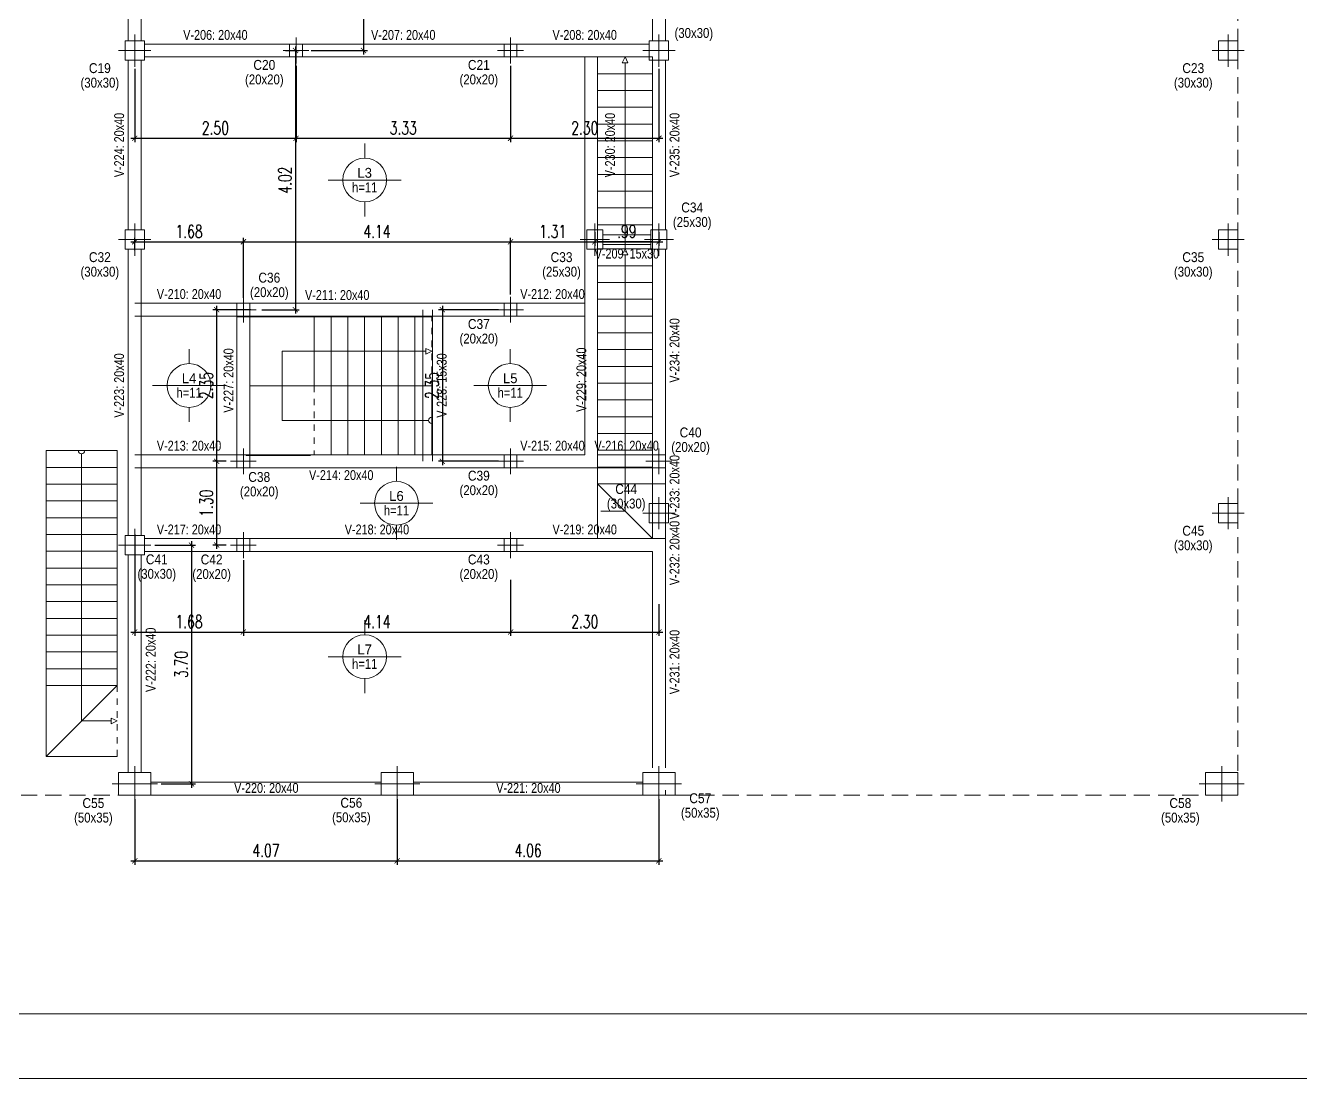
# Model space of a CAD drawing. Header units: millimetres. Extents: x 0 to 190, y -70 to 53.
# Drawn here: x 44.88 to 64.65, y 25.56 to 41.88 of the extents above; entities that cross this region are included whole.
import ezdxf
from ezdxf.enums import TextEntityAlignment as Align

# ---------------------------------------------------------------- set-up
doc = ezdxf.new("R2010")
doc.units = ezdxf.units.MM
doc.linetypes.add('CYPE_PUNTO', pattern=[0.075, 0, -0.075])
doc.linetypes.add('DASHED2', pattern=[0.375, 0.25, -0.125])
for name, color, linetype, lineweight in [('COLUMNA_DIM', 4, 'Continuous', 9), ('COLUMNA_REF', 3, 'Continuous', 9), ('COLUMNAS_EJES', 1, 'Continuous', 9), ('ESC_CONTORNO_ESCALERA', 3, 'Continuous', 0), ('ESC_ESCALON', 2, 'Continuous', 0), ('ESC_GEOMETRIA_APOYO', 2, 'Continuous', 0), ('ESC_LINEA_DE_HUELLA', 9, 'Continuous', 0), ('PA_NUM_ALTURA', 7, 'Continuous', 9), ('PILAR_HORMIGON', 2, 'Continuous', 0), ('RECUAD_LIMITES', 2, 'Continuous', 0), ('RECUAD_MARCO', 1, 'Continuous', 20), ('SILUETAS', 6, 'Continuous', 5), ('VIG_CARAS', 5, 'Continuous', 0), ('VIG_DIM_VIGAS', 3, 'Continuous', 9)]:
    doc.layers.add(name, color=color, linetype=linetype, lineweight=lineweight)
doc.styles.add('COTAS', font='romans.shx', dxfattribs={"width": 0.7})
doc.styles.add('CYPETXT_romans', font='arial.ttf', dxfattribs={"height": 0.2})
doc.dimstyles.new('COTA 100', dxfattribs={"dimscale": 200, "dimtxt": 0.001, "dimasz": 0.0004, "dimexe": 0.0003, "dimexo": 0.0003, "dimgap": 0.0003, "dimtad": 1, "dimzin": 4, "dimdsep": 46, "dimtxsty": 'COTAS', "dimblk": 'ARCHTICK', "dimcen": -0.02, "dimdle": 0.0003, "dimclrd": 256, "dimclre": 256, "dimclrt": 2, "dimadec": 0, "dimazin": 0, "dimtfac": 1, "dimtix": 1, "dimtmove": 2, "dimatfit": 3, "dimldrblk": 'ORIGIN', "dimfxl": 1, "dimtolj": 1, "dimtzin": 0, "dimarcsym": 0})

# ---------------------------------------------------------------- blocks, each defined once
blk = doc.blocks.new('Ejes de la columna')
at = {"layer": 'COLUMNAS_EJES'}
for p, q in [((0, -0.5), (0, 0.5)), ((-0.5, 0), (0.5, 0))]:
    blk.add_line(p, q, dxfattribs=at)
blk = doc.blocks.new('ESC01')
at = {"layer": 'ESC_CONTORNO_ESCALERA'}
for p, q in [((45.583, 65.05), (45.583, 61.41)), ((46.683, 65.05), (46.683, 61.41))]:
    blk.add_line(p, q, dxfattribs=at)
blk.add_lwpolyline([(45.583, 61.41), (45.583, 60.31), (45.583, 60.31), (46.683, 60.31), (46.683, 60.31)], dxfattribs=at)
at = {"layer": 'ESC_ESCALON'}
for p, q in [((45.583, 65.05), (46.683, 65.05)), ((45.583, 64.79), (46.683, 64.79)), ((45.583, 64.53), (46.683, 64.53)), ((45.583, 64.27), (46.683, 64.27)), ((45.583, 64.01), (46.683, 64.01)), ((45.583, 63.75), (46.683, 63.75)), ((45.583, 63.49), (46.683, 63.49)), ((45.583, 63.23), (46.683, 63.23)), ((45.583, 62.97), (46.683, 62.97)), ((45.583, 62.71), (46.683, 62.71)), ((45.583, 62.45), (46.683, 62.45)), ((45.583, 62.19), (46.683, 62.19)), ((45.583, 61.93), (46.683, 61.93)), ((45.583, 61.67), (46.683, 61.67)), ((45.583, 61.41), (46.683, 61.41)), ((45.583, 60.31), (46.683, 61.41))]:
    blk.add_line(p, q, dxfattribs=at)
at = {"layer": 'ESC_ESCALON', "linetype": 'CYPE_PUNTO'}
blk.add_line((46.683, 60.31), (46.683, 61.41), dxfattribs=at)
at = {"layer": 'ESC_GEOMETRIA_APOYO'}
blk.add_line((45.583, 60.31), (46.683, 60.31), dxfattribs=at)
at = {"layer": 'ESC_LINEA_DE_HUELLA'}
blk.add_lwpolyline([(46.133, 65), (46.133, 61.41), (46.133, 60.86), (46.593, 60.86)], dxfattribs=at)
blk.add_lwpolyline([(46.593, 60.905), (46.683, 60.86), (46.593, 60.815), (46.593, 60.905)], close=True, dxfattribs=at)
blk.add_arc((46.133, 65.05), 0.05, 180, 0, dxfattribs=at)
blk = doc.blocks.new('ESC02')
at = {"layer": 'ESC_CONTORNO_ESCALERA'}
for p, q in [((50.806, 66.757066), (52.626, 66.757066)), ((52.626, 65.687066), (50.806, 65.687066)), ((50.806, 65.687066), (52.626, 65.687066)), ((49.806, 64.617066), (50.806, 64.617066)), ((52.626, 64.617066), (50.806, 64.617066))]:
    blk.add_line(p, q, dxfattribs=at)
for points in [[(50.806, 66.757066), (49.806, 66.757066), (49.606, 66.757066), (49.606, 65.687066)], [(49.606, 65.687066), (49.606, 64.617066), (49.806, 64.617066)]]:
    blk.add_lwpolyline(points, dxfattribs=at)
at = {"layer": 'ESC_ESCALON'}
for p, q in [((50.806, 65.687066), (50.806, 66.757066)), ((51.066, 65.687066), (51.066, 66.757066)), ((51.326, 65.687066), (51.326, 66.757066)), ((51.586, 65.687066), (51.586, 66.757066)), ((51.846, 65.687066), (51.846, 66.757066)), ((52.106, 65.687066), (52.106, 66.757066)), ((52.366, 65.687066), (52.366, 66.757066)), ((50.806, 65.687066), (49.806, 65.687066)), ((51.066, 65.687066), (51.066, 64.617066)), ((51.326, 65.687066), (51.326, 64.617066)), ((51.586, 65.687066), (51.586, 64.617066)), ((51.846, 65.687066), (51.846, 64.617066)), ((52.106, 65.687066), (52.106, 64.617066)), ((52.366, 65.687066), (52.366, 64.617066)), ((52.626, 65.687066), (52.626, 64.617066))]:
    blk.add_line(p, q, dxfattribs=at)
at = {"layer": 'ESC_ESCALON', "linetype": 'CYPE_PUNTO'}
for p, q in [((52.626, 65.687066), (52.626, 66.757066)), ((50.806, 65.687066), (50.806, 64.617066))]:
    blk.add_line(p, q, dxfattribs=at)
at = {"layer": 'ESC_GEOMETRIA_APOYO'}
for p, q in [((49.806, 66.757066), (49.806, 65.687066)), ((49.806, 65.687066), (49.806, 64.617066))]:
    blk.add_line(p, q, dxfattribs=at)
at = {"layer": 'ESC_LINEA_DE_HUELLA'}
blk.add_lwpolyline([(52.576, 65.152066), (50.806, 65.152066), (50.306, 65.152066), (50.306, 65.687066), (50.306, 66.222066), (50.806, 66.222066), (52.536, 66.222066)], dxfattribs=at)
blk.add_lwpolyline([(52.536, 66.267066), (52.626, 66.222066), (52.536, 66.177066), (52.536, 66.267066)], close=True, dxfattribs=at)
blk.add_arc((52.626, 65.152066), 0.05, 90, 270, dxfattribs=at)
blk = doc.blocks.new('ESC3')
at = {"layer": 'ESC_CONTORNO_ESCALERA'}
for p, q in [((55.241, 63.454), (55.241, 67.944)), ((56.091, 64.304), (56.091, 67.944))]:
    blk.add_line(p, q, dxfattribs=at)
blk.add_lwpolyline([(55.241, 63.454), (56.091, 63.454), (56.291, 63.454), (56.291, 64.304), (56.091, 64.304)], dxfattribs=at)
at = {"layer": 'ESC_ESCALON'}
for p, q in [((56.091, 67.944), (55.241, 67.944)), ((56.091, 67.684), (55.241, 67.684)), ((56.091, 67.424), (55.241, 67.424)), ((56.091, 67.164), (55.241, 67.164)), ((56.091, 66.904), (55.241, 66.904)), ((56.091, 66.644), (55.241, 66.644)), ((56.091, 66.384), (55.241, 66.384)), ((56.091, 66.124), (55.241, 66.124)), ((56.091, 65.864), (55.241, 65.864)), ((56.091, 65.604), (55.241, 65.604)), ((56.091, 65.344), (55.241, 65.344)), ((56.091, 65.084), (55.241, 65.084)), ((56.091, 64.824), (55.241, 64.824)), ((56.091, 64.564), (55.241, 64.564)), ((56.091, 63.454), (55.241, 64.304)), ((56.091, 64.304), (55.241, 64.304))]:
    blk.add_line(p, q, dxfattribs=at)
at = {"layer": 'ESC_GEOMETRIA_APOYO'}
blk.add_line((56.091, 63.454), (56.091, 64.304), dxfattribs=at)
at = {"layer": 'ESC_LINEA_DE_HUELLA'}
blk.add_lwpolyline([(55.291, 63.879), (55.666, 63.879), (55.666, 64.304), (55.666, 67.854)], dxfattribs=at)
blk.add_lwpolyline([(55.621, 67.854), (55.666, 67.944), (55.711, 67.854), (55.621, 67.854)], close=True, dxfattribs=at)
blk = doc.blocks.new('ESC04')
at = {"layer": 'ESC_CONTORNO_ESCALERA'}
for p, q in [((57.41, 38.42), (57.41, 41.394)), ((58.26, 38.42), (58.26, 41.394))]:
    blk.add_line(p, q, dxfattribs=at)
at = {"layer": 'ESC_ESCALON'}
for p, q in [((58.26, 41.394), (57.41, 41.394)), ((58.26, 41.134), (57.41, 41.134)), ((58.26, 40.874), (57.41, 40.874)), ((58.26, 40.614), (57.41, 40.614)), ((58.26, 40.354), (57.41, 40.354)), ((58.26, 40.094), (57.41, 40.094)), ((58.26, 39.834), (57.41, 39.834)), ((58.26, 39.574), (57.41, 39.574)), ((58.26, 39.314), (57.41, 39.314)), ((58.26, 39.054), (57.41, 39.054)), ((58.26, 38.794), (57.41, 38.794)), ((58.26, 38.534), (57.41, 38.534))]:
    blk.add_line(p, q, dxfattribs=at)
at = {"layer": 'ESC_LINEA_DE_HUELLA'}
blk.add_lwpolyline([(57.79, 41.304), (57.835, 41.394), (57.88, 41.304), (57.79, 41.304)], close=True, dxfattribs=at)
blk.add_lwpolyline([(57.835, 38.42), (57.835, 41.304)], dxfattribs=at)
blk = doc.blocks.new('_ArchTick')
at = {"color": 0, "const_width": 0.15}
blk.add_lwpolyline([(-0.5, -0.5), (0.5, 0.5)], dxfattribs=at)
blk = doc.blocks.new('*D10')
at = {"lineweight": -2, "transparency": 16777216}
for p, q in [((46.577, 29.895), (46.577, 28.877)), ((50.647, 29.895), (50.647, 28.877)), ((46.517, 28.937), (50.707, 28.937))]:
    blk.add_line(p, q, dxfattribs=at)
at = {"layer": 'Defpoints', "color": 0, "transparency": 16777216}
for p in [(46.577, 29.955), (50.647, 29.955), (50.647, 28.937)]:
    blk.add_point(p, dxfattribs=at)
at = {"lineweight": -2, "transparency": 16777216, "xscale": 0.08, "yscale": 0.08, "zscale": 0.08, "rotation": 180}
blk.add_blockref('_ArchTick', (46.577, 28.937), dxfattribs=at)
at = {"lineweight": -2, "transparency": 16777216, "xscale": 0.08, "yscale": 0.08, "zscale": 0.08}
blk.add_blockref('_ArchTick', (50.647, 28.937), dxfattribs=at)
at = {"color": 2, "transparency": 16777216, "insert": (48.612, 29.097), "char_height": 0.2, "attachment_point": 5, "style": 'COTAS'}
blk.add_mtext('\\A1;4.07', dxfattribs=at)
blk = doc.blocks.new('_Origin')
at = {"color": 0, "linetype": 'ByBlock', "lineweight": -2}
blk.add_line((0, 0), (-1, 0), dxfattribs=at)
blk.add_circle((0, 0), 0.5, dxfattribs=at)
blk = doc.blocks.new('*D11')
at = {"lineweight": -2, "transparency": 16777216}
for p, q in [((50.647, 29.895), (50.647, 28.877)), ((54.703, 29.895), (54.703, 28.877)), ((50.587, 28.937), (54.763, 28.937))]:
    blk.add_line(p, q, dxfattribs=at)
at = {"layer": 'Defpoints', "color": 0, "transparency": 16777216}
for p in [(50.647, 29.955), (54.703, 29.955), (54.703, 28.937)]:
    blk.add_point(p, dxfattribs=at)
at = {"lineweight": -2, "transparency": 16777216, "xscale": 0.08, "yscale": 0.08, "zscale": 0.08, "rotation": 180}
blk.add_blockref('_ArchTick', (50.647, 28.937), dxfattribs=at)
at = {"lineweight": -2, "transparency": 16777216, "xscale": 0.08, "yscale": 0.08, "zscale": 0.08}
blk.add_blockref('_ArchTick', (54.703, 28.937), dxfattribs=at)
at = {"color": 2, "transparency": 16777216, "insert": (52.675, 29.097), "char_height": 0.2, "attachment_point": 5, "style": 'COTAS'}
blk.add_mtext('\\A1;4.06', dxfattribs=at)
blk = doc.blocks.new('*D15')
at = {"lineweight": -2, "transparency": 16777216}
for p, q in [((46.577, 41.209), (46.577, 40.075)), ((49.077, 41.259), (49.077, 40.075)), ((46.517, 40.135), (49.137, 40.135))]:
    blk.add_line(p, q, dxfattribs=at)
at = {"layer": 'Defpoints', "color": 0, "transparency": 16777216}
for p in [(49.077, 41.319), (46.577, 41.269), (49.077, 40.135)]:
    blk.add_point(p, dxfattribs=at)
at = {"lineweight": -2, "transparency": 16777216, "xscale": 0.08, "yscale": 0.08, "zscale": 0.08, "rotation": 180}
blk.add_blockref('_ArchTick', (46.577, 40.135), dxfattribs=at)
at = {"lineweight": -2, "transparency": 16777216, "xscale": 0.08, "yscale": 0.08, "zscale": 0.08}
blk.add_blockref('_ArchTick', (49.077, 40.135), dxfattribs=at)
at = {"color": 2, "transparency": 16777216, "insert": (47.827, 40.295), "char_height": 0.2, "attachment_point": 5, "style": 'COTAS'}
blk.add_mtext('\\A1;2.50', dxfattribs=at)
blk = doc.blocks.new('*D16')
at = {"lineweight": -2, "transparency": 16777216}
for p, q in [((49.077, 41.259), (49.077, 40.075)), ((52.403, 41.259), (52.403, 40.075)), ((49.017, 40.135), (52.463, 40.135))]:
    blk.add_line(p, q, dxfattribs=at)
at = {"layer": 'Defpoints', "color": 0, "transparency": 16777216}
for p in [(49.077, 41.319), (52.403, 41.319), (52.403, 40.135)]:
    blk.add_point(p, dxfattribs=at)
at = {"lineweight": -2, "transparency": 16777216, "xscale": 0.08, "yscale": 0.08, "zscale": 0.08, "rotation": 180}
blk.add_blockref('_ArchTick', (49.077, 40.135), dxfattribs=at)
at = {"lineweight": -2, "transparency": 16777216, "xscale": 0.08, "yscale": 0.08, "zscale": 0.08}
blk.add_blockref('_ArchTick', (52.403, 40.135), dxfattribs=at)
at = {"color": 2, "transparency": 16777216, "insert": (50.74, 40.295), "char_height": 0.2, "attachment_point": 5, "style": 'COTAS'}
blk.add_mtext('\\A1;3.33', dxfattribs=at)
blk = doc.blocks.new('*D17')
at = {"lineweight": -2, "transparency": 16777216}
for p, q in [((52.403, 41.259), (52.403, 40.075)), ((54.703, 41.209), (54.703, 40.075)), ((52.343, 40.135), (54.763, 40.135))]:
    blk.add_line(p, q, dxfattribs=at)
at = {"layer": 'Defpoints', "color": 0, "transparency": 16777216}
for p in [(52.403, 41.319), (54.703, 41.269), (54.703, 40.135)]:
    blk.add_point(p, dxfattribs=at)
at = {"lineweight": -2, "transparency": 16777216, "xscale": 0.08, "yscale": 0.08, "zscale": 0.08, "rotation": 180}
blk.add_blockref('_ArchTick', (52.403, 40.135), dxfattribs=at)
at = {"lineweight": -2, "transparency": 16777216, "xscale": 0.08, "yscale": 0.08, "zscale": 0.08}
blk.add_blockref('_ArchTick', (54.703, 40.135), dxfattribs=at)
at = {"color": 2, "transparency": 16777216, "insert": (53.553, 40.295), "char_height": 0.2, "attachment_point": 5, "style": 'COTAS'}
blk.add_mtext('\\A1;2.30', dxfattribs=at)
blk = doc.blocks.new('*D18')
at = {"lineweight": -2, "transparency": 16777216}
for p, q in [((46.577, 38.4), (46.577, 38.59)), ((48.261, 37.663), (48.261, 38.59)), ((46.517, 38.53), (48.321, 38.53))]:
    blk.add_line(p, q, dxfattribs=at)
at = {"layer": 'Defpoints', "color": 0, "transparency": 16777216}
for p in [(48.261, 38.53), (46.577, 38.34), (48.261, 37.603)]:
    blk.add_point(p, dxfattribs=at)
at = {"lineweight": -2, "transparency": 16777216, "xscale": 0.08, "yscale": 0.08, "zscale": 0.08, "rotation": 180}
blk.add_blockref('_ArchTick', (46.577, 38.53), dxfattribs=at)
at = {"lineweight": -2, "transparency": 16777216, "xscale": 0.08, "yscale": 0.08, "zscale": 0.08}
blk.add_blockref('_ArchTick', (48.261, 38.53), dxfattribs=at)
at = {"color": 2, "transparency": 16777216, "insert": (47.419, 38.69), "char_height": 0.2, "attachment_point": 5, "style": 'COTAS'}
blk.add_mtext('\\A1;1.68', dxfattribs=at)
blk = doc.blocks.new('*D19')
at = {"lineweight": -2, "transparency": 16777216}
for p, q in [((48.261, 37.663), (48.261, 38.59)), ((52.403, 37.713), (52.403, 38.59)), ((48.201, 38.53), (52.463, 38.53))]:
    blk.add_line(p, q, dxfattribs=at)
at = {"layer": 'Defpoints', "color": 0, "transparency": 16777216}
for p in [(52.403, 38.53), (48.261, 37.603), (52.403, 37.653)]:
    blk.add_point(p, dxfattribs=at)
at = {"lineweight": -2, "transparency": 16777216, "xscale": 0.08, "yscale": 0.08, "zscale": 0.08, "rotation": 180}
blk.add_blockref('_ArchTick', (48.261, 38.53), dxfattribs=at)
at = {"lineweight": -2, "transparency": 16777216, "xscale": 0.08, "yscale": 0.08, "zscale": 0.08}
blk.add_blockref('_ArchTick', (52.403, 38.53), dxfattribs=at)
at = {"color": 2, "transparency": 16777216, "insert": (50.332, 38.69), "char_height": 0.2, "attachment_point": 5, "style": 'COTAS'}
blk.add_mtext('\\A1;4.14', dxfattribs=at)
blk = doc.blocks.new('*D20')
at = {"lineweight": -2, "transparency": 16777216}
for p, q in [((52.403, 37.713), (52.403, 38.59)), ((53.71, 38.68), (53.71, 38.47)), ((52.343, 38.53), (53.77, 38.53))]:
    blk.add_line(p, q, dxfattribs=at)
at = {"layer": 'Defpoints', "color": 0, "transparency": 16777216}
for p in [(53.71, 38.74), (53.71, 38.53), (52.403, 37.653)]:
    blk.add_point(p, dxfattribs=at)
at = {"lineweight": -2, "transparency": 16777216, "xscale": 0.08, "yscale": 0.08, "zscale": 0.08, "rotation": 180}
blk.add_blockref('_ArchTick', (52.403, 38.53), dxfattribs=at)
at = {"lineweight": -2, "transparency": 16777216, "xscale": 0.08, "yscale": 0.08, "zscale": 0.08}
blk.add_blockref('_ArchTick', (53.71, 38.53), dxfattribs=at)
at = {"color": 2, "transparency": 16777216, "insert": (53.056, 38.69), "char_height": 0.2, "attachment_point": 5, "style": 'COTAS'}
blk.add_mtext('\\A1;1.31', dxfattribs=at)
blk = doc.blocks.new('*D21')
at = {"lineweight": -2, "transparency": 16777216}
for p, q in [((53.71, 38.68), (53.71, 38.47)), ((54.703, 38.68), (54.703, 38.47)), ((53.65, 38.53), (54.763, 38.53))]:
    blk.add_line(p, q, dxfattribs=at)
at = {"layer": 'Defpoints', "color": 0, "transparency": 16777216}
for p in [(53.71, 38.74), (54.703, 38.74), (54.703, 38.53)]:
    blk.add_point(p, dxfattribs=at)
at = {"lineweight": -2, "transparency": 16777216, "xscale": 0.08, "yscale": 0.08, "zscale": 0.08, "rotation": 180}
blk.add_blockref('_ArchTick', (53.71, 38.53), dxfattribs=at)
at = {"lineweight": -2, "transparency": 16777216, "xscale": 0.08, "yscale": 0.08, "zscale": 0.08}
blk.add_blockref('_ArchTick', (54.703, 38.53), dxfattribs=at)
at = {"color": 2, "transparency": 16777216, "insert": (54.206, 38.69), "char_height": 0.2, "attachment_point": 5, "style": 'COTAS'}
blk.add_mtext('\\A1;.99', dxfattribs=at)
blk = doc.blocks.new('*D22')
at = {"lineweight": -2, "transparency": 16777216}
for p, q in [((46.577, 33.995), (46.577, 32.423)), ((48.261, 33.595), (48.261, 32.423)), ((46.517, 32.483), (48.321, 32.483))]:
    blk.add_line(p, q, dxfattribs=at)
at = {"layer": 'Defpoints', "color": 0, "transparency": 16777216}
for p in [(46.577, 34.055), (48.261, 33.655), (48.261, 32.483)]:
    blk.add_point(p, dxfattribs=at)
at = {"lineweight": -2, "transparency": 16777216, "xscale": 0.08, "yscale": 0.08, "zscale": 0.08, "rotation": 180}
blk.add_blockref('_ArchTick', (46.577, 32.483), dxfattribs=at)
at = {"lineweight": -2, "transparency": 16777216, "xscale": 0.08, "yscale": 0.08, "zscale": 0.08}
blk.add_blockref('_ArchTick', (48.261, 32.483), dxfattribs=at)
at = {"color": 2, "transparency": 16777216, "insert": (47.419, 32.643), "char_height": 0.2, "attachment_point": 5, "style": 'COTAS'}
blk.add_mtext('\\A1;1.68', dxfattribs=at)
blk = doc.blocks.new('*D23')
at = {"lineweight": -2, "transparency": 16777216}
for p, q in [((48.261, 33.595), (48.261, 32.423)), ((52.403, 33.294), (52.403, 32.423)), ((48.201, 32.483), (52.463, 32.483))]:
    blk.add_line(p, q, dxfattribs=at)
at = {"layer": 'Defpoints', "color": 0, "transparency": 16777216}
for p in [(48.261, 33.655), (52.403, 33.354), (52.403, 32.483)]:
    blk.add_point(p, dxfattribs=at)
at = {"lineweight": -2, "transparency": 16777216, "xscale": 0.08, "yscale": 0.08, "zscale": 0.08, "rotation": 180}
blk.add_blockref('_ArchTick', (48.261, 32.483), dxfattribs=at)
at = {"lineweight": -2, "transparency": 16777216, "xscale": 0.08, "yscale": 0.08, "zscale": 0.08}
blk.add_blockref('_ArchTick', (52.403, 32.483), dxfattribs=at)
at = {"color": 2, "transparency": 16777216, "insert": (50.332, 32.643), "char_height": 0.2, "attachment_point": 5, "style": 'COTAS'}
blk.add_mtext('\\A1;4.14', dxfattribs=at)
blk = doc.blocks.new('*D24')
at = {"lineweight": -2, "transparency": 16777216}
for p, q in [((52.403, 33.294), (52.403, 32.423)), ((54.703, 32.916), (54.703, 32.423)), ((52.343, 32.483), (54.763, 32.483))]:
    blk.add_line(p, q, dxfattribs=at)
at = {"layer": 'Defpoints', "color": 0, "transparency": 16777216}
for p in [(52.403, 33.354), (54.703, 32.976), (54.703, 32.483)]:
    blk.add_point(p, dxfattribs=at)
at = {"lineweight": -2, "transparency": 16777216, "xscale": 0.08, "yscale": 0.08, "zscale": 0.08, "rotation": 180}
blk.add_blockref('_ArchTick', (52.403, 32.483), dxfattribs=at)
at = {"lineweight": -2, "transparency": 16777216, "xscale": 0.08, "yscale": 0.08, "zscale": 0.08}
blk.add_blockref('_ArchTick', (54.703, 32.483), dxfattribs=at)
at = {"color": 2, "transparency": 16777216, "insert": (53.553, 32.643), "char_height": 0.2, "attachment_point": 5, "style": 'COTAS'}
blk.add_mtext('\\A1;2.30', dxfattribs=at)
blk = doc.blocks.new('*D25')
at = {"lineweight": -2, "transparency": 16777216}
for p, q in [((50.124, 43.924), (50.124, 41.434)), ((49.312, 43.864), (50.184, 43.864)), ((49.312, 41.494), (50.184, 41.494))]:
    blk.add_line(p, q, dxfattribs=at)
at = {"layer": 'Defpoints', "color": 0, "transparency": 16777216}
for p in [(49.252, 43.864), (49.252, 41.494), (50.124, 41.494)]:
    blk.add_point(p, dxfattribs=at)
at = {"lineweight": -2, "transparency": 16777216, "xscale": 0.08, "yscale": 0.08, "zscale": 0.08}
for p, rotation in [((50.124, 43.864), 90), ((50.124, 41.494), 270)]:
    blk.add_blockref('_ArchTick', p, dxfattribs=dict(at, rotation=rotation))
at = {"color": 2, "transparency": 16777216, "insert": (49.964, 42.679), "char_height": 0.2, "attachment_point": 5, "rotation": 90, "style": 'COTAS'}
blk.add_mtext('\\A1;2.37', dxfattribs=at)
blk = doc.blocks.new('*D26')
at = {"lineweight": -2, "transparency": 16777216}
for p, q in [((48.376, 37.478), (47.787, 37.478)), ((47.847, 37.538), (47.847, 35.068)), ((47.993, 35.128), (47.787, 35.128))]:
    blk.add_line(p, q, dxfattribs=at)
at = {"layer": 'Defpoints', "color": 0, "transparency": 16777216}
for p in [(48.436, 37.478), (47.847, 35.128), (48.053, 35.128)]:
    blk.add_point(p, dxfattribs=at)
at = {"lineweight": -2, "transparency": 16777216, "xscale": 0.08, "yscale": 0.08, "zscale": 0.08}
for p, rotation in [((47.847, 37.478), 90), ((47.847, 35.128), 270)]:
    blk.add_blockref('_ArchTick', p, dxfattribs=dict(at, rotation=rotation))
at = {"color": 2, "transparency": 16777216, "insert": (47.687, 36.303), "char_height": 0.2, "attachment_point": 5, "rotation": 90, "style": 'COTAS'}
blk.add_mtext('\\A1;2.35', dxfattribs=at)
blk = doc.blocks.new('*D27')
at = {"lineweight": -2, "transparency": 16777216}
for p, q in [((47.847, 35.188), (47.847, 33.77)), ((47.988, 35.128), (47.787, 35.128)), ((47.996, 33.83), (47.787, 33.83))]:
    blk.add_line(p, q, dxfattribs=at)
at = {"layer": 'Defpoints', "color": 0, "transparency": 16777216}
for p in [(48.048, 35.128), (47.847, 33.83), (48.056, 33.83)]:
    blk.add_point(p, dxfattribs=at)
at = {"lineweight": -2, "transparency": 16777216, "xscale": 0.08, "yscale": 0.08, "zscale": 0.08}
for p, rotation in [((47.847, 35.128), 90), ((47.847, 33.83), 270)]:
    blk.add_blockref('_ArchTick', p, dxfattribs=dict(at, rotation=rotation))
at = {"color": 2, "transparency": 16777216, "insert": (47.687, 34.479), "char_height": 0.2, "attachment_point": 5, "rotation": 90, "style": 'COTAS'}
blk.add_mtext('\\A1;1.30', dxfattribs=at)
blk = doc.blocks.new('*D28')
at = {"lineweight": -2, "transparency": 16777216}
for p, q in [((52.218, 37.478), (51.287, 37.478)), ((51.347, 37.538), (51.347, 35.068)), ((52.218, 35.128), (51.287, 35.128))]:
    blk.add_line(p, q, dxfattribs=at)
at = {"layer": 'Defpoints', "color": 0, "transparency": 16777216}
for p in [(52.278, 37.478), (51.347, 35.128), (52.278, 35.128)]:
    blk.add_point(p, dxfattribs=at)
at = {"lineweight": -2, "transparency": 16777216, "xscale": 0.08, "yscale": 0.08, "zscale": 0.08}
for p, rotation in [((51.347, 37.478), 90), ((51.347, 35.128), 270)]:
    blk.add_blockref('_ArchTick', p, dxfattribs=dict(at, rotation=rotation))
at = {"color": 2, "transparency": 16777216, "insert": (51.187, 36.303), "char_height": 0.2, "attachment_point": 5, "rotation": 90, "style": 'COTAS'}
blk.add_mtext('\\A1;2.35', dxfattribs=at)
blk = doc.blocks.new('*D29')
at = {"lineweight": -2, "transparency": 16777216}
for p, q in [((49.068, 41.554), (49.068, 37.418)), ((48.912, 41.494), (49.128, 41.494)), ((48.546, 37.478), (49.128, 37.478))]:
    blk.add_line(p, q, dxfattribs=at)
at = {"layer": 'Defpoints', "color": 0, "transparency": 16777216}
for p in [(48.852, 41.494), (48.486, 37.478), (49.068, 37.478)]:
    blk.add_point(p, dxfattribs=at)
at = {"lineweight": -2, "transparency": 16777216, "xscale": 0.08, "yscale": 0.08, "zscale": 0.08}
for p, rotation in [((49.068, 41.494), 90), ((49.068, 37.478), 270)]:
    blk.add_blockref('_ArchTick', p, dxfattribs=dict(at, rotation=rotation))
at = {"color": 2, "transparency": 16777216, "insert": (48.908, 39.486), "char_height": 0.2, "attachment_point": 5, "rotation": 90, "style": 'COTAS'}
blk.add_mtext('\\A1;4.02', dxfattribs=at)
blk = doc.blocks.new('*D31')
at = {"lineweight": -2, "transparency": 16777216}
for p, q in [((46.887, 33.83), (47.517, 33.83)), ((47.457, 33.89), (47.457, 30.07)), ((46.987, 30.13), (47.517, 30.13))]:
    blk.add_line(p, q, dxfattribs=at)
at = {"layer": 'Defpoints', "color": 0, "transparency": 16777216}
for p in [(46.827, 33.83), (46.927, 30.13), (47.457, 30.13)]:
    blk.add_point(p, dxfattribs=at)
at = {"lineweight": -2, "transparency": 16777216, "xscale": 0.08, "yscale": 0.08, "zscale": 0.08}
for p, rotation in [((47.457, 33.83), 90), ((47.457, 30.13), 270)]:
    blk.add_blockref('_ArchTick', p, dxfattribs=dict(at, rotation=rotation))
at = {"color": 2, "transparency": 16777216, "insert": (47.297, 31.98), "char_height": 0.2, "attachment_point": 5, "rotation": 90, "style": 'COTAS'}
blk.add_mtext('\\A1;3.70', dxfattribs=at)

msp = doc.modelspace()

# ---------------------------------------------------------------- linework, layer by layer
at = {"layer": 'ESC_CONTORNO_ESCALERA'}
for p, q in [((48.29889, 35.22355), (49.29889, 35.22355)), ((48.30389, 35.21855), (49.30389, 35.21855))]:
    msp.add_line(p, q, dxfattribs=at)
at = {"layer": 'PA_NUM_ALTURA'}
for p, q in [((50.14159, 39.82598), (50.14159, 40.05098)), ((49.57708, 39.48647), (50.70611, 39.48647)), ((50.14159, 38.92195), (50.14159, 39.14695)), ((47.4191, 36.64253), (47.4191, 36.86753)), ((52.39777, 36.64253), (52.39777, 36.86753)), ((46.85459, 36.30302), (47.98361, 36.30302)), ((51.83326, 36.30302), (52.96228, 36.30302)), ((47.4191, 35.73851), (47.4191, 35.96351)), ((52.39777, 35.73851), (52.39777, 35.96351)), ((50.63436, 34.81872), (50.63436, 35.04372)), ((50.06984, 34.4792), (51.19887, 34.4792)), ((50.63436, 33.91469), (50.63436, 34.13969)), ((50.14159, 32.44016), (50.14159, 32.66516)), ((49.57708, 32.10065), (50.70611, 32.10065)), ((50.14159, 31.53614), (50.14159, 31.76114))]:
    msp.add_line(p, q, dxfattribs=at)
for centre in [(50.14159, 39.48647), (47.4191, 36.30302), (52.39777, 36.30302), (50.63436, 34.4792), (50.14159, 32.10065)]:
    msp.add_circle(centre, 0.33951, dxfattribs=at)
at = {"layer": 'PILAR_HORMIGON'}
for points in [[(46.42749, 41.34384), (46.72749, 41.34384), (46.72749, 41.64384), (46.42749, 41.64384), (46.42749, 41.34384)], [(48.97749, 41.39384), (49.17749, 41.39384), (49.17749, 41.59384), (48.97749, 41.59384), (48.97749, 41.39384)], [(52.30256, 41.39384), (52.50256, 41.39384), (52.50256, 41.59384), (52.30256, 41.59384), (52.30256, 41.39384)], [(54.55256, 41.34384), (54.85256, 41.34384), (54.85256, 41.64384), (54.55256, 41.64384), (54.55256, 41.34384)], [(63.37756, 41.34384), (63.67756, 41.34384), (63.67756, 41.64384), (63.37756, 41.64384), (63.37756, 41.34384)], [(46.42749, 38.41455), (46.72749, 38.41455), (46.72749, 38.71455), (46.42749, 38.71455), (46.42749, 38.41455)], [(53.58456, 38.41455), (53.83456, 38.41455), (53.83456, 38.71455), (53.58456, 38.71455), (53.58456, 38.41455)], [(54.57756, 38.41455), (54.82756, 38.41455), (54.82756, 38.71455), (54.57756, 38.71455), (54.57756, 38.41455)], [(63.37756, 38.41455), (63.67756, 38.41455), (63.67756, 38.71455), (63.37756, 38.71455), (63.37756, 38.41455)], [(48.16072, 37.37802), (48.36072, 37.37802), (48.36072, 37.57802), (48.16072, 37.57802), (48.16072, 37.37802)], [(52.30256, 37.37802), (52.50256, 37.37802), (52.50256, 37.57802), (52.30256, 37.57802), (52.30256, 37.37802)], [(48.16072, 35.02802), (48.36072, 35.02802), (48.36072, 35.22802), (48.16072, 35.22802), (48.16072, 35.02802)], [(52.30256, 35.02802), (52.50256, 35.02802), (52.50256, 35.22802), (52.30256, 35.22802), (52.30256, 35.02802)], [(54.60256, 35.02802), (54.80256, 35.02802), (54.80256, 35.22802), (54.60256, 35.22802), (54.60256, 35.02802)], [(54.55256, 34.17455), (54.85256, 34.17455), (54.85256, 34.47455), (54.55256, 34.47455), (54.55256, 34.17455)], [(63.37756, 34.17455), (63.67756, 34.17455), (63.67756, 34.47455), (63.37756, 34.47455), (63.37756, 34.17455)], [(46.42749, 33.67955), (46.72749, 33.67955), (46.72749, 33.97955), (46.42749, 33.97955), (46.42749, 33.67955)], [(48.16072, 33.72955), (48.36072, 33.72955), (48.36072, 33.92955), (48.16072, 33.92955), (48.16072, 33.72955)], [(52.30256, 33.72955), (52.50256, 33.72955), (52.50256, 33.92955), (52.30256, 33.92955), (52.30256, 33.72955)], [(46.32749, 29.95455), (46.82749, 29.95455), (46.82749, 30.30455), (46.32749, 30.30455), (46.32749, 29.95455)], [(50.39749, 29.95455), (50.89749, 29.95455), (50.89749, 30.30455), (50.39749, 30.30455), (50.39749, 29.95455)], [(54.45256, 29.95455), (54.95256, 29.95455), (54.95256, 30.30455), (54.45256, 30.30455), (54.45256, 29.95455)], [(63.17756, 29.95455), (63.67756, 29.95455), (63.67756, 30.30455), (63.17756, 30.30455), (63.17756, 29.95455)]]:
    msp.add_lwpolyline(points, close=True, dxfattribs=at)
at = {"layer": 'RECUAD_LIMITES'}
msp.add_lwpolyline([(0.19248, 25.56379), (84.09248, 25.56379), (84.09248, 50.16379), (0.19248, 50.16379), (0.19248, 25.56379)], close=True, dxfattribs=at)
at = {"layer": 'RECUAD_MARCO'}
msp.add_lwpolyline([(2.69248, 26.56379), (83.09248, 26.56379), (83.09248, 49.16379), (2.69248, 49.16379), (2.69248, 26.56379)], close=True, dxfattribs=at)
at = {"layer": 'SILUETAS', "color": 1, "linetype": 'DASHED2'}
msp.add_lwpolyline([(6.94933, 47.27455), (6.32093, 32.95455), (9.19052, 29.95455), (63.67756, 29.95455), (63.67756, 47.27455), (6.94933, 47.27455)], dxfattribs=at)
at = {"layer": 'VIG_CARAS'}
for p, q in [((46.47749, 43.71384), (46.47749, 41.64384)), ((46.67749, 43.71384), (46.67749, 41.64384)), ((54.60256, 43.71384), (54.60256, 41.64384)), ((54.80256, 43.71384), (54.80256, 41.64384)), ((46.72749, 41.59384), (48.97749, 41.59384)), ((49.17749, 41.59384), (52.30256, 41.59384)), ((52.50256, 41.59384), (54.55256, 41.59384)), ((46.47749, 41.34384), (46.47749, 38.71455)), ((46.67749, 41.34384), (46.67749, 38.71455)), ((46.72749, 41.39384), (48.97749, 41.39384)), ((49.17749, 41.39384), (52.30256, 41.39384)), ((52.50256, 41.39384), (54.55256, 41.39384)), ((53.55256, 38.71455), (53.55256, 41.39384)), ((53.75256, 38.71455), (53.75256, 41.39384)), ((54.60256, 41.34384), (54.60256, 38.71455)), ((54.80256, 41.34384), (54.80256, 38.71455)), ((53.55256, 35.22802), (53.55256, 38.71455)), ((53.83456, 38.63955), (54.57756, 38.63955)), ((46.47749, 38.41455), (46.47749, 33.97955)), ((46.67749, 38.41455), (46.67749, 33.97955)), ((53.75256, 35.22802), (53.75256, 38.41455)), ((53.83456, 38.48955), (54.57756, 38.48955)), ((54.60256, 38.41455), (54.60256, 35.22802)), ((54.80256, 38.41455), (54.80256, 35.22802)), ((46.67749, 37.57802), (48.16072, 37.57802)), ((48.36072, 37.57802), (52.30256, 37.57802)), ((52.50256, 37.57802), (53.55256, 37.57802)), ((46.67749, 37.37802), (48.16072, 37.37802)), ((48.16072, 37.37802), (48.16072, 35.22802)), ((48.36072, 37.37802), (52.30256, 37.37802)), ((48.36072, 37.37802), (48.36072, 35.22802)), ((51.04299, 37.37802), (51.04299, 35.22802)), ((51.19299, 37.37802), (51.19299, 35.22802)), ((52.50256, 37.37802), (53.55256, 37.37802)), ((46.67749, 35.22802), (48.16072, 35.22802)), ((48.36072, 35.22802), (52.30256, 35.22802)), ((52.50256, 35.22802), (53.55256, 35.22802)), ((53.75256, 35.22802), (54.60256, 35.22802)), ((46.67749, 35.02802), (48.16072, 35.02802)), ((48.36072, 35.02802), (52.30256, 35.02802)), ((52.50256, 35.02802), (53.70256, 35.02802)), ((53.70256, 35.02802), (54.60256, 35.02802)), ((54.60256, 35.02802), (54.60256, 34.47455)), ((54.80256, 35.02802), (54.80256, 34.47455)), ((54.60256, 34.17455), (54.60256, 33.92955)), ((54.80256, 34.17455), (54.80256, 33.82955)), ((46.72749, 33.92955), (48.16072, 33.92955)), ((48.36072, 33.92955), (52.30256, 33.92955)), ((52.50256, 33.92955), (54.60256, 33.92955)), ((54.80256, 33.82955), (54.80256, 30.37955)), ((46.47749, 33.67955), (46.47749, 30.30455)), ((46.67749, 33.67955), (46.67749, 30.30455)), ((46.72749, 33.72955), (48.16072, 33.72955)), ((48.36072, 33.72955), (52.30256, 33.72955)), ((52.50256, 33.72955), (54.60256, 33.72955)), ((54.60256, 33.72955), (54.60256, 30.37955)), ((46.82749, 30.15455), (50.39749, 30.15455)), ((50.89749, 30.15455), (54.45256, 30.15455)), ((46.47749, 29.95455), (50.64749, 29.95455))]:
    msp.add_line(p, q, dxfattribs=at)
at = {"layer": 'VIG_CARAS', "linetype": 'CYPE_PUNTO'}
for p, q in [((46.67749, 37.57802), (46.47749, 37.57802)), ((51.04299, 37.37802), (51.04299, 37.57802)), ((51.19299, 37.37802), (51.19299, 37.57802)), ((46.67749, 37.37802), (46.47749, 37.37802)), ((46.67749, 35.22802), (46.47749, 35.22802)), ((51.04299, 35.22802), (51.04299, 35.02802)), ((51.19299, 35.22802), (51.19299, 35.02802)), ((46.67749, 35.02802), (46.47749, 35.02802))]:
    msp.add_line(p, q, dxfattribs=at)
at = {"layer": 'VIG_CARAS'}
msp.add_lwpolyline([(50.64749, 29.95455), (54.80256, 29.95455), (54.80256, 30.02955)], dxfattribs=at)

# ---------------------------------------------------------------- block references
for name, p in [('ESC04', (-3.65737, 0)), ('ESC3', (-1.48848, -29.52452)), ('ESC02', (-1.44528, -29.38904)), ('ESC01', (-0.38006, -29.75531))]:
    msp.add_blockref(name, p)
at = {"layer": 'COLUMNAS_EJES'}
for p, xscale, yscale in [((46.57749, 41.49384), 0.5, 0.5), ((54.70256, 41.49384), 0.5, 0.5), ((63.52756, 41.49384), 0.5, 0.5), ((49.07749, 41.49384), 0.4, 0.4), ((52.40256, 41.49384), 0.4, 0.4), ((46.57749, 38.56455), 0.5, 0.5), ((53.70956, 38.56455), 0.4500000000000001, 0.5), ((54.70256, 38.56455), 0.4500000000000001, 0.5), ((63.52756, 38.56455), 0.5, 0.5), ((48.26072, 37.47802), 0.4, 0.4), ((52.40256, 37.47802), 0.4, 0.4), ((48.26072, 35.12802), 0.4, 0.4), ((52.40256, 35.12802), 0.4, 0.4), ((54.70256, 35.12802), 0.4, 0.4), ((54.70256, 34.32455), 0.5, 0.5), ((63.52756, 34.32455), 0.5, 0.5), ((46.57749, 33.82955), 0.5, 0.5), ((48.26072, 33.82955), 0.4, 0.4), ((52.40256, 33.82955), 0.4, 0.4), ((46.57749, 30.12955), 0.7, 0.55), ((50.64749, 30.12955), 0.7, 0.55), ((54.70256, 30.12955), 0.7, 0.55), ((63.42756, 30.12955), 0.7, 0.55)]:
    msp.add_blockref('Ejes de la columna', p, dxfattribs=dict(at, xscale=xscale, yscale=yscale))

# ---------------------------------------------------------------- texts
at = {"layer": 'COLUMNA_DIM', "style": 'CYPETXT_romans', "width": 0.824404}
for s, p in [('(30x30)', (55.24393, 41.76634)), ('(20x20)', (48.58611, 41.04634)), ('(20x20)', (51.91118, 41.04634)), ('(30x30)', (46.03611, 40.99634)), ('(30x30)', (62.98618, 40.99634)), ('(25x30)', (55.21893, 38.83705)), ('(30x30)', (46.03611, 38.06705)), ('(25x30)', (53.19318, 38.06705)), ('(30x30)', (62.98618, 38.06705)), ('(20x20)', (48.66328, 37.74942)), ('(20x20)', (51.91118, 37.03052)), ('(20x20)', (55.19393, 35.35052)), ('(20x20)', (48.50712, 34.66064)), ('(20x20)', (51.91118, 34.68052)), ('(30x30)', (54.19589, 34.47392)), ('(30x30)', (62.98618, 33.82705)), ('(30x30)', (46.91849, 33.38443)), ('(20x20)', (47.76934, 33.38205)), ('(20x20)', (51.91118, 33.38205)), ('(50x35)', (45.93611, 29.60705)), ('(50x35)', (49.9354, 29.61134)), ('(50x35)', (55.34393, 29.68205)), ('(50x35)', (62.78618, 29.60705))]:
    msp.add_text(s, height=0.153333, dxfattribs=at).set_placement(p, align=Align.MIDDLE_CENTER)
at = {"layer": 'COLUMNA_REF', "style": 'CYPETXT_romans', "width": 0.864}
for s, p in [('C20', (48.58611, 41.27134)), ('C21', (51.91118, 41.27134)), ('C19', (46.03611, 41.22134)), ('C23', (62.98618, 41.22134)), ('C34', (55.21893, 39.06205)), ('C32', (46.03611, 38.29205)), ('C33', (53.19318, 38.29205)), ('C35', (62.98618, 38.29205)), ('C36', (48.66328, 37.97442)), ('C37', (51.91118, 37.25552)), ('C40', (55.19393, 35.57552)), ('C39', (51.91118, 34.90552)), ('C38', (48.50712, 34.88564)), ('C44', (54.19589, 34.69892)), ('C45', (62.98618, 34.05205)), ('C41', (46.91849, 33.60943)), ('C42', (47.76934, 33.60705)), ('C43', (51.91118, 33.60705)), ('C55', (45.93611, 29.83205)), ('C56', (49.9354, 29.83634)), ('C57', (55.34393, 29.90705)), ('C58', (62.78618, 29.83205))]:
    msp.add_text(s, height=0.153333, dxfattribs=at).set_placement(p, align=Align.MIDDLE_CENTER)
at = {"layer": 'PA_NUM_ALTURA', "style": 'CYPETXT_romans'}
for s, width, p in [('L3', 0.945615, (50.14159, 39.59897)), ('h=11', 0.811428, (50.14159, 39.37397)), ('L4', 0.945615, (47.4191, 36.41552)), ('L5', 0.945615, (52.39777, 36.41552)), ('h=11', 0.811428, (47.4191, 36.19052)), ('h=11', 0.811428, (52.39777, 36.19052)), ('L6', 0.945615, (50.63436, 34.5917)), ('h=11', 0.811428, (50.63436, 34.3667)), ('L7', 0.945615, (50.14159, 32.21315)), ('h=11', 0.811428, (50.14159, 31.98815))]:
    msp.add_text(s, height=0.153333, dxfattribs=dict(at, width=width)).set_placement(p, align=Align.MIDDLE_CENTER)
at = {"layer": 'VIG_DIM_VIGAS', "style": 'CYPETXT_romans', "width": 0.783571}
for s, p in [('V-206: 20x40', (47.82749, 41.73634)), ('V-207: 20x40', (50.74002, 41.73634)), ('V-208: 20x40', (53.55256, 41.73634)), ('V-209: 15x30', (54.20606, 38.34705)), ('V-210: 20x40', (47.4191, 37.72052)), ('V-211: 20x40', (49.716, 37.70591)), ('V-212: 20x40', (53.05256, 37.72052)), ('V-213: 20x40', (47.4191, 35.37052)), ('V-215: 20x40', (53.05256, 35.37052)), ('V-216: 20x40', (54.20256, 35.37052)), ('V-214: 20x40', (49.77843, 34.91431)), ('V-217: 20x40', (47.4191, 34.07205)), ('V-218: 20x40', (50.33164, 34.07205)), ('V-219: 20x40', (53.55256, 34.07205)), ('V-220: 20x40', (48.61712, 30.06675)), ('V-221: 20x40', (52.67966, 30.06675))]:
    msp.add_text(s, height=0.1533333, dxfattribs=at).set_placement(p, align=Align.MIDDLE_CENTER)
for s, p in [('V-224: 20x40', (46.33499, 40.02919)), ('V-230: 20x40', (53.94506, 40.02919)), ('V-235: 20x40', (54.94506, 40.02919)), ('V-234: 20x40', (54.94506, 36.84629)), ('V-223: 20x40', (46.33499, 36.30302)), ('V-227: 20x40', (48.03095, 36.38051)), ('V-228: 15x30', (51.33549, 36.30302)), ('V-229: 20x40', (53.50061, 36.39185)), ('V-233: 20x40', (54.94506, 34.72629)), ('V-232: 20x40', (54.94506, 33.70741)), ('V-222: 20x40', (46.82423, 32.05197)), ('V-231: 20x40', (54.94506, 32.01705))]:
    msp.add_text(s, height=0.1533333, rotation=90, dxfattribs=at).set_placement(p, align=Align.MIDDLE_CENTER)

# ---------------------------------------------------------------- dimensions: what is measured, and where the dimension line sits
for base, p1, p2, picture, middle in [((50.12416, 41.49384), (49.25249, 43.86384), (49.25249, 41.49384), '*D25', (49.96416, 42.67884)), ((49.06817, 37.47802), (48.85249, 41.49384), (48.48572, 37.47802), '*D29', (48.90817, 39.48593)), ((47.84712, 35.12802), (48.43572, 37.47802), (48.05287, 35.12802), '*D26', (47.68712, 36.30302)), ((51.34747, 35.12802), (52.27756, 37.47802), (52.27756, 35.12802), '*D28', (51.18747, 36.30302)), ((47.84712, 33.82955), (48.04823, 35.12802), (48.05642, 33.82955), '*D27', (47.68712, 34.47879)), ((47.45739, 30.12955), (46.82749, 33.82955), (46.92749, 30.12955), '*D31', (47.29739, 31.97955))]:
    dim = msp.add_linear_dim(base=base, p1=p1, p2=p2, angle=90, dimstyle='COTA 100')
    dim.commit()
    dim.dimension.update_dxf_attribs({"geometry": picture, "text_midpoint": middle})
for base, p1, p2, picture, middle in [((49.07749, 40.13535), (46.57749, 41.26884), (49.07749, 41.31884), '*D15', (47.82749, 40.29535)), ((52.40256, 40.13535), (49.07749, 41.31884), (52.40256, 41.31884), '*D16', (50.74002, 40.29535)), ((54.70256, 40.13535), (52.40256, 41.31884), (54.70256, 41.26884), '*D17', (53.55256, 40.29535)), ((48.26072, 38.52988), (46.57749, 38.33955), (48.26072, 37.60302), '*D18', (47.4191, 38.68988)), ((52.40256, 38.52988), (48.26072, 37.60302), (52.40256, 37.65302), '*D19', (50.33164, 38.68988)), ((53.70956, 38.52988), (52.40256, 37.65302), (53.70956, 38.73955), '*D20', (53.05606, 38.68988)), ((54.70256, 38.52988), (53.70956, 38.73955), (54.70256, 38.73955), '*D21', (54.20606, 38.68988)), ((48.26072, 32.48336), (46.57749, 34.05455), (48.26072, 33.65455), '*D22', (47.4191, 32.64336)), ((52.40256, 32.48336), (48.26072, 33.65455), (52.40256, 33.35379), '*D23', (50.33164, 32.64336)), ((54.70256, 32.48336), (52.40256, 33.35379), (54.70256, 32.97629), '*D24', (53.55256, 32.64336)), ((50.64749, 28.93653), (46.57749, 29.95455), (50.64749, 29.95455), '*D10', (48.61249, 29.09653)), ((54.70256, 28.93653), (50.64749, 29.95455), (54.70256, 29.95455), '*D11', (52.67502, 29.09653))]:
    dim = msp.add_linear_dim(base=base, p1=p1, p2=p2, dimstyle='COTA 100')
    dim.commit()
    dim.dimension.update_dxf_attribs({"geometry": picture, "text_midpoint": middle})

doc.saveas('drawing.dxf')
